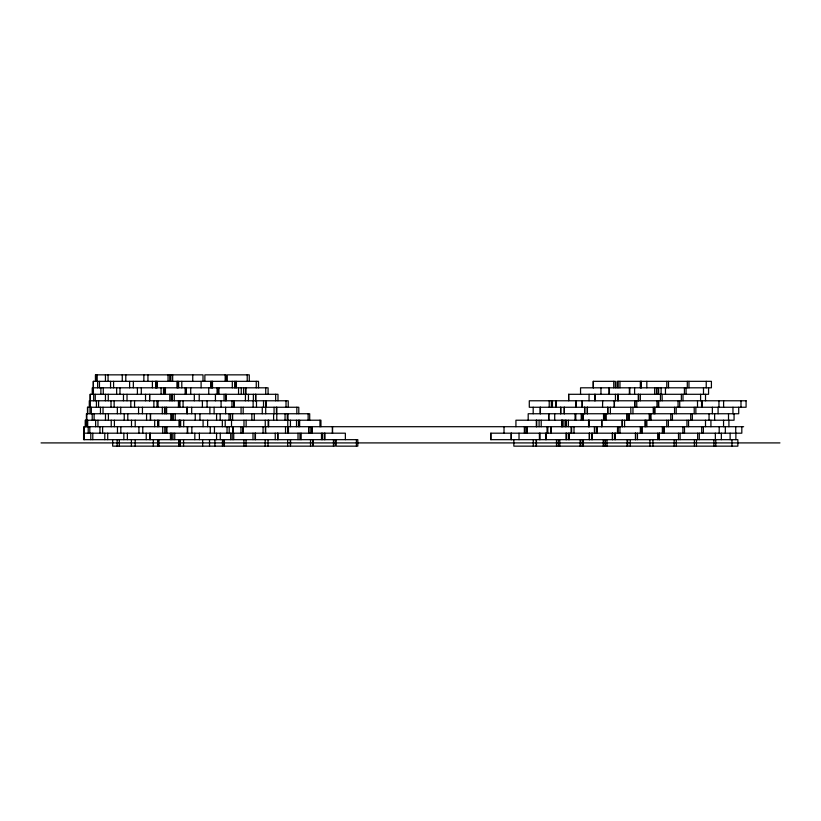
<?xml version="1.0" encoding="UTF-8"?>
<svg xmlns="http://www.w3.org/2000/svg" width="821" height="821" viewBox="0 0 821 821"><rect width="100%" height="100%" fill="white"/><g stroke="black" fill="none" stroke-linecap="round" stroke-linejoin="round"><path stroke-width="1.23" d="M568.676 394.296L568.676 400.781L568.614 394.296L708.564 394.296L708.564 387.81M743.652 426.704L84.142 426.704L84.142 433.19L345.364 433.19L345.364 439.666M83.588 433.19L83.588 439.666L357.812 439.666L357.812 446.152L336.21 446.152L336.21 439.666M41.05 442.909L779.95 442.909M741.815 426.704L741.815 433.19L490.732 433.19L490.732 439.666L737.863 439.666L737.863 446.152L513.843 446.152L513.843 439.666M740.994 400.781L740.994 407.257M738.715 407.257L738.715 413.743L528.19 413.743L528.19 420.219M735.883 433.19L735.883 439.666M735.729 426.704L735.729 433.19M734.066 413.743L734.066 420.219L515.927 420.219L515.927 426.704M732.968 407.257L732.968 413.743M731.952 439.666L731.952 446.152M730.126 433.19L730.126 439.666M728.915 420.219L728.915 426.704M728.514 413.743L728.514 420.219M725.333 426.704L725.333 433.19M723.599 400.781L723.599 407.257M723.558 420.219L723.558 426.704M721.351 433.19L721.351 439.666M719.196 426.704L719.196 433.19M718.95 400.781L718.95 407.257M718.088 407.257L718.088 413.743M715.748 439.666L715.748 446.152M715.348 433.19L715.348 439.666M714.629 413.743L714.629 420.219M713.901 439.666L713.901 446.152M712.361 407.257L712.361 413.743M710.924 420.219L710.924 426.704M709.046 413.743L709.046 420.219M706.234 381.334L706.234 387.81M705.516 394.296L705.516 400.781M705.506 420.219L705.506 426.704M703.494 387.81L703.494 394.296M703.371 426.704L703.371 433.19M702.263 400.781L702.263 407.257M701.565 400.781L701.565 407.257M701.709 426.704L701.709 433.19M700.59 394.296L700.59 400.781M699.287 433.19L699.287 439.666M697.645 433.19L697.645 439.666M697.511 400.781L697.511 407.257M696.454 439.666L696.454 446.152M695.859 407.257L695.859 413.743M694.412 439.666L694.412 446.152M694.217 407.257L694.217 413.743M692.339 413.743L692.339 420.219M690.707 413.743L690.707 420.219M688.963 381.334L688.963 387.81M688.562 420.219L688.562 426.704M687.3 381.334L687.3 387.81M686.941 420.219L686.941 426.704M686.069 387.81L686.069 394.296M684.498 426.704L684.498 433.19M684.416 387.81L684.416 394.296M682.99 394.296L682.99 400.781M682.887 426.704L682.887 433.19M681.348 394.296L681.348 400.781M680.116 433.19L680.116 439.666M679.706 400.781L679.706 407.257M678.515 433.19L678.515 439.666M678.064 400.781L678.064 407.257M676.278 439.666L676.278 446.152M676.196 407.257L676.196 413.743M674.554 407.257L674.554 413.743M674.164 439.666L674.164 446.152M672.43 413.743L672.43 420.219M670.788 413.743L670.788 420.219M668.499 381.334L668.499 387.81M668.386 420.219L668.386 426.704M666.785 381.334L666.785 387.81M666.734 420.219L666.734 426.704M665.462 387.81L665.462 394.296M664.22 426.704L664.22 433.19M664.045 426.704L664.045 433.19M662.362 426.704L662.362 433.19M662.065 394.296L662.208 400.781M661.121 387.81L661.121 394.296M660.464 394.296L660.464 400.781M659.366 433.19L659.366 439.666M659.14 433.19L659.14 439.666M658.658 387.81L658.658 394.296M658.74 400.781L658.74 407.257M658.339 400.781L658.339 407.257M658.062 387.81L658.062 394.296M657.662 433.19L657.662 439.666M656.974 400.781L656.974 407.257M656.492 387.81L656.492 394.296M655.045 407.257L655.045 413.743M654.655 387.81L654.655 394.296M654.347 407.257L654.347 413.743M653.239 407.257L653.239 413.743M652.931 439.666L652.931 446.152M650.961 413.743L651.084 420.219M650.099 413.743L650.099 420.219M649.914 439.666L649.914 446.152M649.237 413.743L649.237 420.219M646.825 381.334L646.825 387.81M646.856 420.219L646.856 426.704M645.573 420.219L645.573 426.704M644.947 420.219L644.947 426.704M642.32 426.704L642.32 433.19M641.365 381.334L641.365 387.81M641.211 426.704L641.211 433.19M640.924 381.334L640.924 387.81M640.749 426.704L640.749 433.19M640.329 381.334L640.329 387.81M640.329 394.296L640.329 400.781M640.349 426.704L640.349 433.19M638.594 394.296L638.594 400.781M638.286 394.296L638.286 400.781M637.476 433.19L637.476 439.666M636.757 400.781L636.757 407.257M635.628 433.19L635.628 439.666M635.423 433.19L635.423 439.666M634.838 400.781L634.838 407.257M634.602 387.81L634.602 394.296M634.664 400.781L634.664 407.257M632.96 407.257L632.96 413.743M630.795 407.257L630.867 413.743M630.241 439.666L630.241 446.152M629.81 387.81L629.81 394.296M629.368 387.81L629.368 394.296M629.143 413.743L629.143 420.219M628.907 413.743L628.907 420.219M628.691 413.743L628.691 420.219M628.404 413.743L628.404 420.219M628.168 413.743L628.168 420.219M627.634 439.666L627.634 446.152M627.121 439.666L627.121 446.152M626.669 413.743L626.649 420.219M624.576 420.219L624.576 426.704M622.267 420.219L622.267 426.704M622.174 420.219L622.174 426.704M619.958 381.334L619.958 387.81M619.958 426.704L619.958 433.19M618.192 381.334L618.192 387.81M618.182 394.296L618.182 400.781M618.162 426.704L618.162 433.19M617.885 394.296L617.885 400.781M617.566 426.704L617.423 433.19M617.012 387.81L617.012 381.334L711.417 381.334L711.417 387.81L580.55 387.81L580.55 394.296M615.36 387.81L615.36 381.334L593.234 381.334L593.234 387.81M615.452 394.296L615.452 400.781M615.216 433.19L615.216 439.666M615.011 433.19L615.011 439.666M614.426 400.781L614.426 407.257M614.252 400.781L614.252 407.257M613.739 381.334L613.739 387.81M612.538 433.19L612.538 439.666M612.384 433.19L612.384 439.666M610.383 407.257L610.383 413.743M609.418 387.81L609.418 394.296M608.977 387.81L608.977 394.296M607.827 407.257L607.827 413.743M607.694 407.257L607.694 413.743M606.976 439.666L606.976 446.152M606.226 413.743L606.257 420.219M605.385 439.666L605.385 446.152M604.985 413.743L604.985 420.219M604.769 413.743L604.861 420.219M603.784 439.666L603.784 446.152M603.64 413.743L603.64 420.219M603.538 413.743L603.538 420.219M603.261 439.666L603.261 446.152M602.686 400.781L602.532 407.257M601.855 420.219L601.855 426.704M601.752 420.219L601.752 426.704M600.962 387.81L600.962 394.296M597.144 426.704L597.144 433.19M597.011 426.704L597.011 433.19M595.03 394.296L595.03 400.781M594.886 394.296L594.886 400.781M594.722 426.704L594.722 433.19M594.414 426.704L594.435 433.19M593.326 381.334L593.326 387.81M592.115 433.19L592.115 439.666M591.962 433.19L591.962 439.666M589.365 420.219L589.365 426.704M589.447 433.19L589.447 439.666M589.334 433.19L589.334 439.666M589.088 394.296L589.037 400.781M588.749 420.219L588.811 426.704M588.575 420.219L588.575 426.704M587.415 407.257L587.415 413.743M587.272 407.257L587.272 413.743M584.798 407.257L584.798 413.743M584.583 407.257L584.583 413.743M583.403 439.666L583.403 446.152M582.869 439.666L582.869 446.152M582.51 413.743L582.51 420.219M582.274 400.781L582.274 407.257M582.12 400.781L582.12 407.257M581.791 413.743L581.791 420.219M581.237 413.743L581.237 420.219M580.765 439.666L580.765 446.152M580.139 439.666L580.139 446.152M576.363 400.781L576.363 407.257M576.229 400.781L576.229 407.257M575.993 400.781L575.993 407.257M575.788 413.743L575.788 420.219M575.069 413.743L575.069 420.219M574.012 426.704L574.002 433.19M571.621 426.704L571.621 433.19M571.077 426.704L571.067 433.19M569.025 433.19L569.025 439.666M568.912 433.19L568.912 439.666M568.389 420.219L568.337 426.704M566.654 433.19L566.654 439.666M566.049 420.219L566.049 426.704M565.967 433.19L565.967 439.666M565.72 420.219L565.72 426.704M564.386 407.257L564.386 413.743M564.171 407.257L564.171 413.743M563.965 420.219L563.965 426.704M562.467 420.219L562.467 426.704M562.026 420.219L562.026 426.704M561.605 420.219L561.605 426.704M560.815 407.257L560.815 413.743M560.599 407.257L560.599 413.743M559.768 439.666L559.768 446.152M558.331 439.666L558.331 446.152M556.505 439.666L556.505 446.152M555.95 400.781L555.95 407.257M555.817 400.781L555.817 407.257M554.709 413.743L554.709 420.219M552.441 400.781L552.441 407.257M551.332 400.781L551.332 407.257M551.24 426.704L551.24 433.19M550.686 426.704L550.686 433.19M549.218 400.781L549.218 407.257M548.91 413.743L548.91 420.219M548.602 413.743L548.602 420.219M547.638 426.704L547.638 433.19M547.566 426.704L547.566 433.19M547.094 426.704L547.094 433.19M546.293 433.19L546.293 439.666M545.606 433.19L545.606 439.666M541.203 420.219L541.203 426.704M540.403 407.257L540.403 413.743M540.187 407.257L540.187 413.743M540.085 433.19L540.085 439.666M539.397 433.19L539.397 439.666M539.089 420.219L539.089 426.704M536.749 420.219L536.749 426.704M536.329 420.219L536.329 426.704M536.452 439.666L536.452 446.152M536.267 439.666L536.267 446.152M533.27 439.666L533.27 446.152M533.188 407.257L533.188 413.743M527.256 426.704L527.256 433.19M526.702 426.704L526.702 433.19M524.958 426.704L524.958 433.19M524.568 426.704L524.568 433.19M524.403 426.704L524.403 433.19M519.026 433.19L519.026 439.666M511.298 433.19L511.298 439.666M511.144 433.19L511.144 439.666M504.022 426.704L504.022 433.19M490.886 433.19L490.886 439.666M356.417 439.666L356.417 446.152M335.112 439.666L335.112 446.152L313.335 446.152L313.335 439.666M333.459 439.666L333.459 446.152M332.587 426.704L332.587 433.19M332.351 426.704L332.351 433.19M325.003 433.19L325.003 439.666M324.295 433.19L324.295 439.666M322.407 433.19L322.407 439.666M321.483 433.19L321.483 439.666M320.949 426.704L320.949 420.219L85.22 420.219L85.22 426.704M319.954 420.219L319.954 426.704M312.585 439.666L312.585 446.152L290.572 446.152L290.572 439.666M312.185 426.704L312.185 433.19M311.939 426.704L311.939 433.19M310.523 439.666L310.523 446.152M310.174 426.704L310.174 433.19M309.702 420.219L309.702 413.743L86.41 413.743L86.41 420.219M308.624 426.704L308.624 433.19M308.142 413.743L308.142 420.219M301.163 433.19L301.163 439.666M299.963 433.19L299.963 439.666M299.644 420.219L299.644 426.704M298.793 413.743L298.793 407.257L87.467 407.257L87.467 413.743M298.505 420.219L298.505 426.704M298.013 433.19L298.013 439.666M296.833 407.257L296.833 413.743M296.525 420.219L296.525 426.704M290.439 420.219L290.439 426.704M290.347 439.666L290.347 446.152L224.4 446.152L224.4 439.666M288.458 426.704L288.458 433.19M288.233 407.257L288.233 400.781L89.284 400.781L89.284 407.257M287.986 413.743L287.986 420.219M287.781 420.219L287.771 433.19M287.658 439.666L287.658 446.152M287.299 413.743L287.299 420.219M286.016 400.781L286.016 407.257M285.523 426.704L285.523 433.19M285.051 413.743L285.051 420.219M277.991 400.781L277.991 394.296L90.197 394.296L90.197 400.781M278.011 433.19L278.011 439.666M277.601 433.19L277.601 439.666M276.841 407.257L276.759 420.219M276.431 407.257L276.431 413.743M275.651 394.296L275.651 400.781M275.24 433.19L275.24 439.666M274.07 407.257L274.07 413.743M273.609 413.743L273.609 420.219M268.652 420.219L268.652 426.704M268.139 420.219L268.139 426.704M268.087 394.296L268.087 387.81L92.321 387.81L92.321 394.296M268.036 439.666L268.036 446.152M266.137 400.781L266.137 407.257M265.86 400.781L265.86 407.257M265.727 387.81L265.727 394.296M265.706 407.257L265.706 413.743M265.665 426.704L265.665 433.19M265.399 426.704L265.399 433.19M265.255 420.219L265.255 426.704M265.173 439.666L265.173 446.152M263.52 400.781L263.52 407.257M263.069 426.704L263.069 433.19M262.279 407.257L262.279 413.743M258.512 387.81L258.512 381.334L93.296 381.334L93.296 387.81M256.48 400.781L256.48 407.257M256.255 381.334L256.255 387.81M255.834 394.296L255.834 400.781M255.557 394.296L255.557 400.781M255.434 433.19L255.434 439.666M255.136 433.19L255.136 439.666M254.294 413.743L254.294 420.219M253.361 394.296L253.361 400.781M253.135 400.781L253.135 407.257M252.991 433.19L252.991 439.666M251.852 413.743L251.852 420.219M249.276 381.334L249.276 374.848L227.273 374.848L227.273 381.334M248.445 394.296L248.445 400.781M247.224 374.848L247.224 381.334M246.126 420.219L246.126 426.704M245.92 387.81L245.92 394.296M246.054 439.666L246.054 446.152M245.5 387.81L245.407 400.781M243.981 420.219L243.981 426.704M243.929 439.666L243.929 446.152M243.58 387.81L243.58 394.296M243.18 407.257L243.18 413.743M243.252 426.704L243.252 433.19M242.718 426.704L242.718 433.19M241.251 387.81L241.251 394.296M241.076 407.257L241.076 413.743M240.964 426.704L240.964 433.19M238.552 387.81L238.552 394.296M236.397 381.334L236.397 387.81M235.699 381.334L235.699 387.81M234.662 381.334L234.662 387.81M234.231 400.781L234.231 407.257M233.964 400.781L233.964 407.257M233.718 433.19L233.718 439.666M233.02 426.704L233.02 433.19M232.784 426.704L232.784 433.19M232.62 413.743L232.62 420.219M232.312 381.334L232.312 387.81M232.199 433.19L232.199 439.666M231.974 400.781L231.974 407.257M231.522 420.219L231.522 426.704M230.68 433.19L230.68 439.666M230.639 413.743L230.639 420.219M229.203 426.704L229.203 433.19M229.08 413.743L229.08 420.219M227.037 426.704L227.037 433.19M226.186 381.334L226.186 374.848L204.87 374.848L204.87 381.334M226.011 394.296L226.011 400.781M225.816 394.296L225.816 400.781M225.621 407.257L225.621 413.743M225.211 420.219L225.211 426.704M225.18 374.848L225.18 381.334M224.071 394.296L224.071 400.781M223.979 439.666L223.979 446.152L179.717 446.152L179.717 439.666M222.337 420.219L222.337 426.704M222.45 439.666L222.45 446.152M221.085 400.781L221.085 407.257M220.274 433.19L220.274 439.666M220.182 413.743L220.182 420.219M218.94 387.81L218.94 394.296M218.273 387.81L218.273 394.296M217.062 387.81L217.062 394.296M216.58 413.743L216.58 420.219M216.559 433.19L216.559 439.666M215.441 394.296L215.441 400.781M214.897 439.666L214.897 446.152M214.455 426.704L214.455 433.19M214.117 407.257L214.117 413.743M212.495 381.334L212.495 387.81M212.116 381.334L212.064 387.81M211.336 381.334L211.336 387.81M210.699 381.334L210.699 387.81M210.268 426.704L210.268 433.19M209.889 407.257L209.889 413.743M209.529 439.666L209.529 446.152M208.739 387.81L208.739 394.296M207.61 420.219L207.61 426.704M207.087 400.781L207.087 407.257M203.013 381.334L203.013 374.848L95.421 374.848L95.421 381.334M203.085 420.219L203.085 426.704M202.643 439.666L202.643 446.152M202.397 400.781L202.397 407.257M201.104 381.334L201.104 387.81M199.944 413.743L199.944 420.219M199.39 433.19L199.39 439.666M199.226 394.296L199.226 400.781M195.244 413.743L195.244 420.219M194.823 433.19L194.823 439.666M194.31 394.296L194.31 400.781M192.75 374.848L192.75 381.334M191.847 426.704L191.847 433.19M191.693 407.257L191.693 413.743M190.718 387.81L190.718 394.296M187.66 426.704L187.66 433.19M187.28 407.257L187.28 413.743M187.28 426.704L187.28 433.19M186.972 407.257L186.972 413.743M186.141 387.81L186.141 394.296M185.803 387.81L185.803 394.296M185.166 387.81L185.166 394.296M183.699 420.219L183.699 426.704M183.555 439.666L183.555 446.152M183.073 400.781L183.073 407.257M181.8 381.334L181.8 387.81M180.651 420.219L180.651 426.704M180.148 439.666L180.107 446.152M179.943 400.781L179.943 407.257M179.419 420.219L179.419 426.704M179.194 420.219L179.194 426.704M179.235 439.666L179.235 446.152L112.662 446.152L112.682 439.666M178.896 439.666L178.896 446.152M178.773 400.781L178.773 407.257M178.742 439.666L178.742 446.152M178.639 381.334L178.639 387.81M178.444 400.781L178.444 407.257M177.552 381.334L177.552 387.81M177.008 381.334L177.008 387.81M175.212 413.743L175.212 420.219M174.74 433.19L174.74 439.666M174.268 394.296L174.268 400.781M173.323 413.743L173.323 420.219M173.005 433.19L173.005 439.666M172.667 374.848L172.667 381.334M172.41 394.296L172.41 400.781M172.03 413.743L172.03 420.219M171.651 433.19L171.651 439.666M171.179 394.296L171.179 400.781M170.912 374.848L170.912 381.334M170.819 413.743L170.819 420.219M170.44 433.19L170.44 439.666M169.752 374.848L169.752 381.334M169.773 394.296L169.773 400.781M168.048 374.848L168.048 381.334M166.92 426.704L166.92 433.19M166.612 407.257L166.612 413.743M166.16 426.704L166.16 433.19M165.863 407.257L165.863 413.743M165.431 387.81L165.431 394.296M164.785 387.81L164.785 394.296M164.775 426.704L164.775 433.19M164.518 407.257L164.518 413.743M163.512 387.81L163.512 394.296M162.712 426.704L162.712 433.19M162.332 407.257L162.332 413.743M161.07 387.81L161.07 394.296M158.781 420.219L158.781 426.704M158.833 439.666L158.833 446.152M158.494 439.666L158.494 446.152M158.289 439.666L158.289 446.152M158.032 400.781L158.032 407.257M157.786 439.666L157.786 446.152M157.611 420.219L157.611 426.704M157.17 381.334L157.17 387.81M157.027 400.781L157.027 407.257M156.626 381.334L156.626 387.81M155.887 381.334L155.887 387.81M155.744 381.334L155.744 387.81M154.676 420.219L154.676 426.704M153.866 400.781L153.866 407.257M153.322 439.666L153.322 446.152M152.398 381.334L152.398 387.81M150.561 413.743L150.561 420.219M150.387 413.743L150.387 420.219M150.181 433.19L150.181 439.666M149.966 433.19L149.966 439.666M147.944 374.848L147.944 381.334M146.559 413.743L146.559 420.219M146.23 433.19L146.23 439.666M145.533 394.296L145.533 400.781M143.86 374.848L143.86 381.334M142.762 426.704L142.762 433.19M142.444 407.257L142.444 413.743M141.304 387.81L141.304 394.296M138.923 426.704L138.923 433.19M138.564 407.257L138.564 413.743M137.405 387.81L137.405 394.296M135.208 420.219L135.208 426.704M135.188 439.666L135.188 446.152M134.552 400.781L134.552 407.257M133.341 381.334L133.341 387.81M131.504 420.219L131.504 426.704M131.411 439.666L131.411 446.152M130.826 400.781L130.826 407.257M129.605 381.334L129.605 387.81M127.789 413.743L127.789 420.219M127.378 433.19L127.378 439.666M127.029 394.296L127.029 400.781M125.798 374.848L125.798 381.334M124.238 413.743L124.238 420.219M123.848 433.19L123.848 439.666M123.478 394.296L123.478 400.781M122.267 374.848L122.267 381.334M120.718 407.257L120.718 413.743M120.831 426.704L120.831 433.19M119.979 387.81L119.979 394.296M119.322 439.666L119.322 446.152M117.465 426.704L117.465 433.19M117.352 407.257L117.352 413.743M117.157 439.666L117.157 446.152M116.654 387.81L116.654 394.296M114.406 420.219L114.406 426.704M114.14 400.781L114.14 407.257M113.585 381.334L113.585 387.81M111.235 420.219L111.235 426.704M111.02 400.781L111.02 407.257M110.558 381.334L110.558 387.81M108.393 413.743L108.393 420.219M108.259 394.296L108.259 400.781M108.074 374.848L108.074 381.334M107.715 433.19L107.715 439.666M105.478 413.743L105.478 420.219M105.447 374.848L105.447 381.334M105.447 394.296L105.447 400.781M104.79 433.19L104.79 439.666M103.272 387.81L103.272 394.296M103.036 407.257L103.036 413.743M102.604 426.704L102.604 433.19M100.88 387.81L100.88 394.296M100.46 407.257L100.46 413.743M99.946 426.704L99.946 433.19M99.464 381.334L99.464 387.81M98.582 400.781L98.582 407.257M97.956 420.219L97.956 426.704M97.637 381.334L97.637 387.81M97.196 374.848L97.196 381.334M96.437 400.781L96.437 407.257M96.119 374.848L96.119 381.334M95.636 420.219L95.636 426.704M95.277 394.296L95.277 400.781M94.107 413.743L94.107 420.219M93.686 394.296L93.686 400.781M93.368 381.334L93.43 394.296M92.794 433.19L92.794 439.666M92.537 387.81L92.537 394.296M92.219 413.743L92.219 420.219M91.336 407.257L91.336 413.743M90.782 433.19L90.782 439.666M90.259 394.296L90.259 400.781M89.951 400.781L90.012 413.743M89.766 400.781L89.766 407.257M89.797 426.704L89.797 433.19M88.216 426.704L88.216 433.19M87.703 407.257L87.703 413.743M87.703 420.219L87.703 426.704M86.841 413.743L86.841 420.219M86.657 420.219L86.657 426.704M85.661 420.219L85.661 426.704M84.337 433.19L84.337 439.666M83.999 426.704L83.999 433.19M746.084 400.781L529.288 400.781L529.288 407.257L746.084 407.257L746.084 400.781M583.228 420.219L583.228 413.743L583.115 420.219M149.638 400.781L149.638 394.296L149.566 400.781"/></g></svg>
